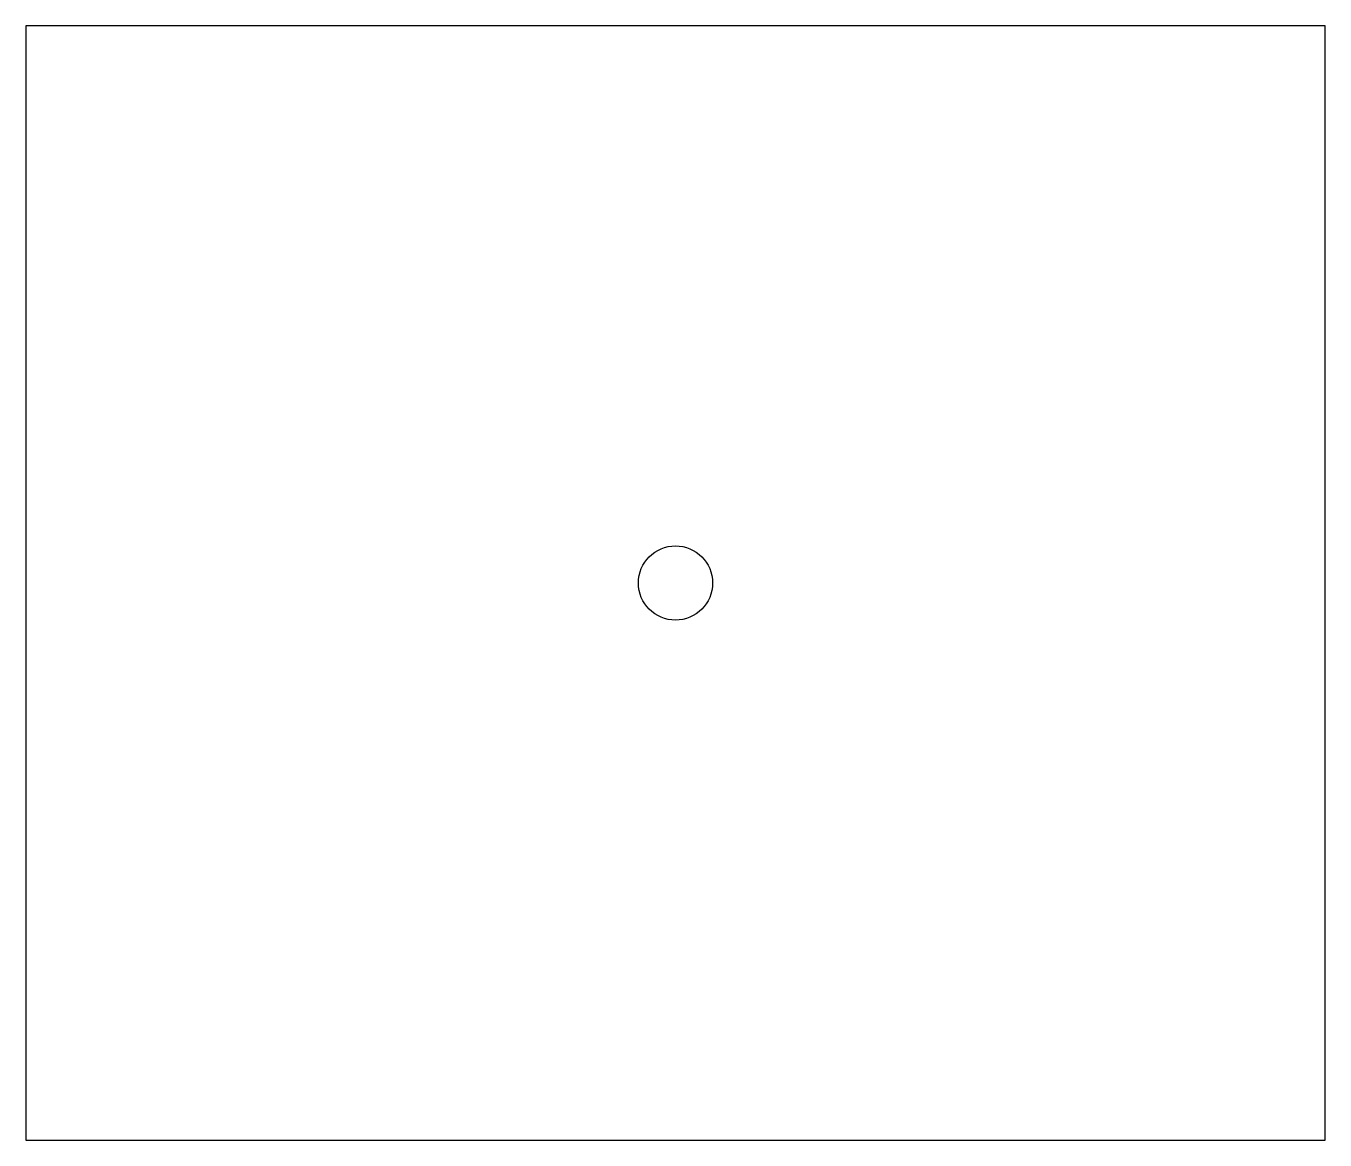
# Model space of a CAD drawing. Extents: x 0 to 70, y 0 to 60.
import ezdxf

# ---------------------------------------------------------------- set-up
doc = ezdxf.new("R2010")
doc.units = 0
doc.layers.add('CUT', color=1, linetype='Continuous')
doc.layers.add('HOLE', color=3, linetype='Continuous')

msp = doc.modelspace()

# ---------------------------------------------------------------- linework, layer by layer
at = {"layer": 'CUT'}
msp.add_lwpolyline([(0, 0), (70, 0), (70, 60), (0, 60)], close=True, dxfattribs=at)
at = {"layer": 'HOLE'}
msp.add_circle((35, 30), 2, dxfattribs=at)

doc.saveas('drawing.dxf')
